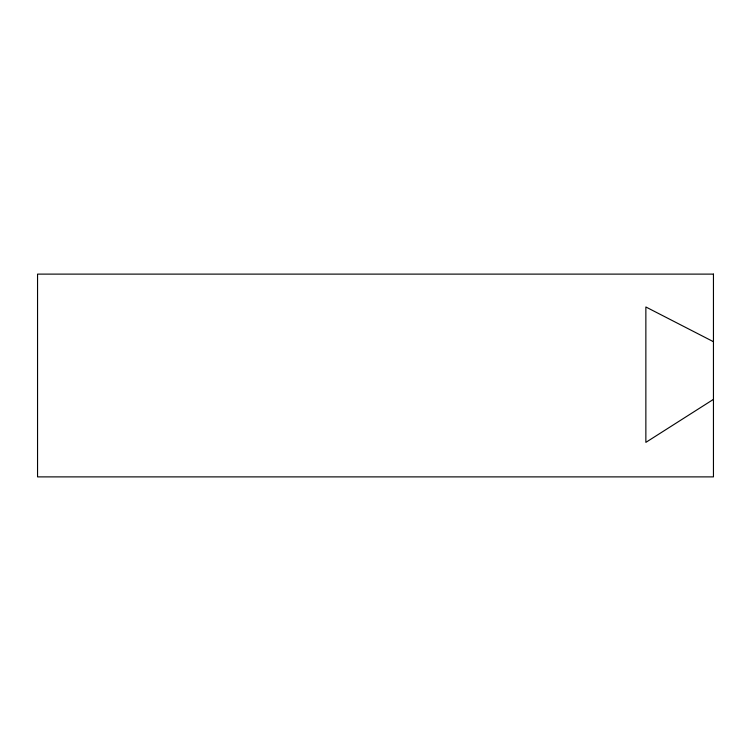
<?xml version="1.0" encoding="UTF-8"?>
<svg xmlns="http://www.w3.org/2000/svg" width="751" height="751" viewBox="0 0 751 751"><rect width="100%" height="100%" fill="white"/><g stroke="black" fill="none" stroke-linecap="round" stroke-linejoin="round"><path stroke-width="1.13" d="M713.45 399.372L645.86 442.367L645.86 306.981L713.45 341.705M713.45 274.115L37.55 274.115L37.55 476.885L713.45 476.885L713.45 274.115"/></g></svg>
